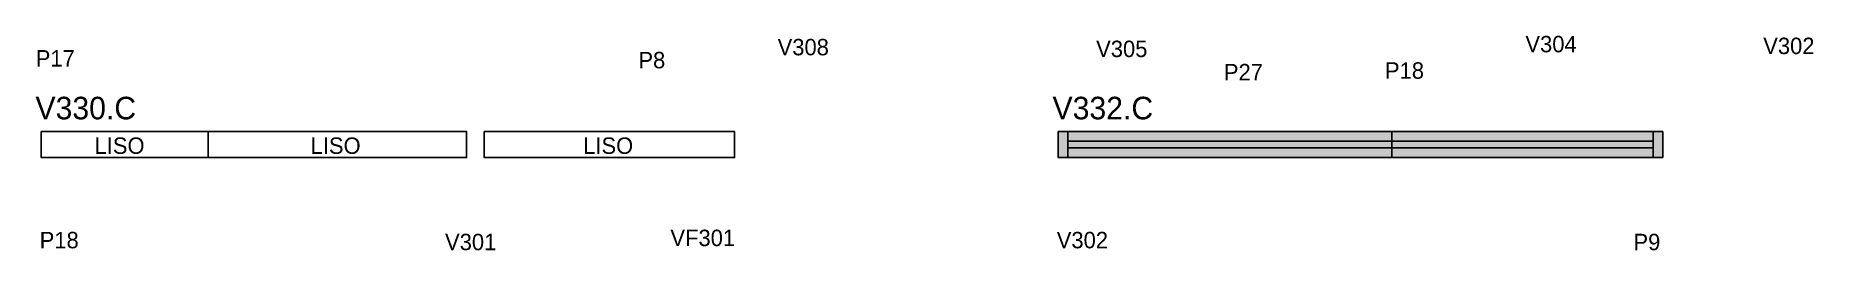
# Model space of a CAD drawing. Header units: metres. Extents: x 3440 to 4740, y -286 to -129.
import ezdxf

# ---------------------------------------------------------------- set-up
doc = ezdxf.new("R2010")
doc.units = ezdxf.units.M
for name, color, linetype in [('5', 7, 'Continuous'), ('NOMENCLATURA', 7, 'Continuous'), ('Painéis', 7, 'Continuous'), ('REAPROVEITAMENTO', 7, 'Continuous'), ('SARR_2.2x7', 7, 'Continuous')]:
    doc.layers.add(name, color=color, linetype=linetype)

msp = doc.modelspace()

# ---------------------------------------------------------------- hatches: boundary and pattern name
at = {"layer": 'REAPROVEITAMENTO'}
h = msp.add_hatch(color=7, dxfattribs=at)
h.dxf.hatch_style = 1
h.paths.add_polyline_path([(4629.9, -218.2), (4629.9, -199.2), (4629.9, -199.2), (4187.9, -199.2), (4187.9, -199.2), (4187.9, -218.2), (4187.9, -218.2), (4629.9, -218.2)])

# ---------------------------------------------------------------- linework, layer by layer
at = {"layer": 'Painéis', "color": 7, "lineweight": 25}
for p, q in [((3566.2, -218.2), (3566.2, -199.2)), ((4431.9, -218.2), (4431.9, -199.2))]:
    msp.add_line(p, q, dxfattribs=at)
for points in [[(3444.2, -199.2), (3444.2, -218.2), (3755.2, -218.2), (3755.2, -199.2), (3444.2, -199.2)], [(3768.2, -199.2), (3768.2, -218.2), (3951.2, -218.2), (3951.2, -199.2), (3768.2, -199.2)], [(4187.9, -199.2), (4187.9, -218.2), (4629.9, -218.2), (4629.9, -199.2), (4187.9, -199.2)]]:
    msp.add_lwpolyline(points, dxfattribs=at)
at = {"layer": 'SARR_2.2x7', "color": 7, "lineweight": 25}
for p, q in [((4194.9, -199.2), (4194.9, -218.2)), ((4431.9, -206.2), (4194.9, -206.2)), ((4622.9, -206.2), (4431.9, -206.2)), ((4622.9, -199.2), (4622.9, -218.2)), ((4194.9, -211.2), (4431.9, -211.2)), ((4431.9, -211.2), (4622.9, -211.2))]:
    msp.add_line(p, q, dxfattribs=at)

# ---------------------------------------------------------------- texts
at = {"layer": '5', "color": 7, "lineweight": 25}
for s, p in [('V304', (4529.5, -141.3)), ('P17', (3440.2, -151.7)), ('P8', (3880.9, -153)), ('V308', (3982.7, -143.5)), ('V305', (4215.6, -144.8)), ('V302', (4703.4, -142.6)), ('P27', (4309, -161.8)), ('P18', (4426.8, -160.6)), ('P18', (3443.1, -284.5)), ('VF301', (3904.3, -282.9)), ('V302', (4186.8, -284.5)), ('V301', (3739.5, -285.9)), ('P9', (4608.5, -285.9))]:
    msp.add_text(s, height=12, dxfattribs=at).set_placement(p)
at = {"layer": 'NOMENCLATURA', "color": 7, "lineweight": 25}
for s, height, p in [('V330.C', 16.5, (3440, -190.3)), ('V332.C', 16.5, (4183.7, -190.3)), ('LISO', 12, (3483.2, -215.5)), ('LISO', 12, (3641.2, -215.5)), ('LISO', 12, (3840.5, -215.5))]:
    msp.add_text(s, height=height, dxfattribs=at).set_placement(p)

doc.saveas('drawing.dxf')
